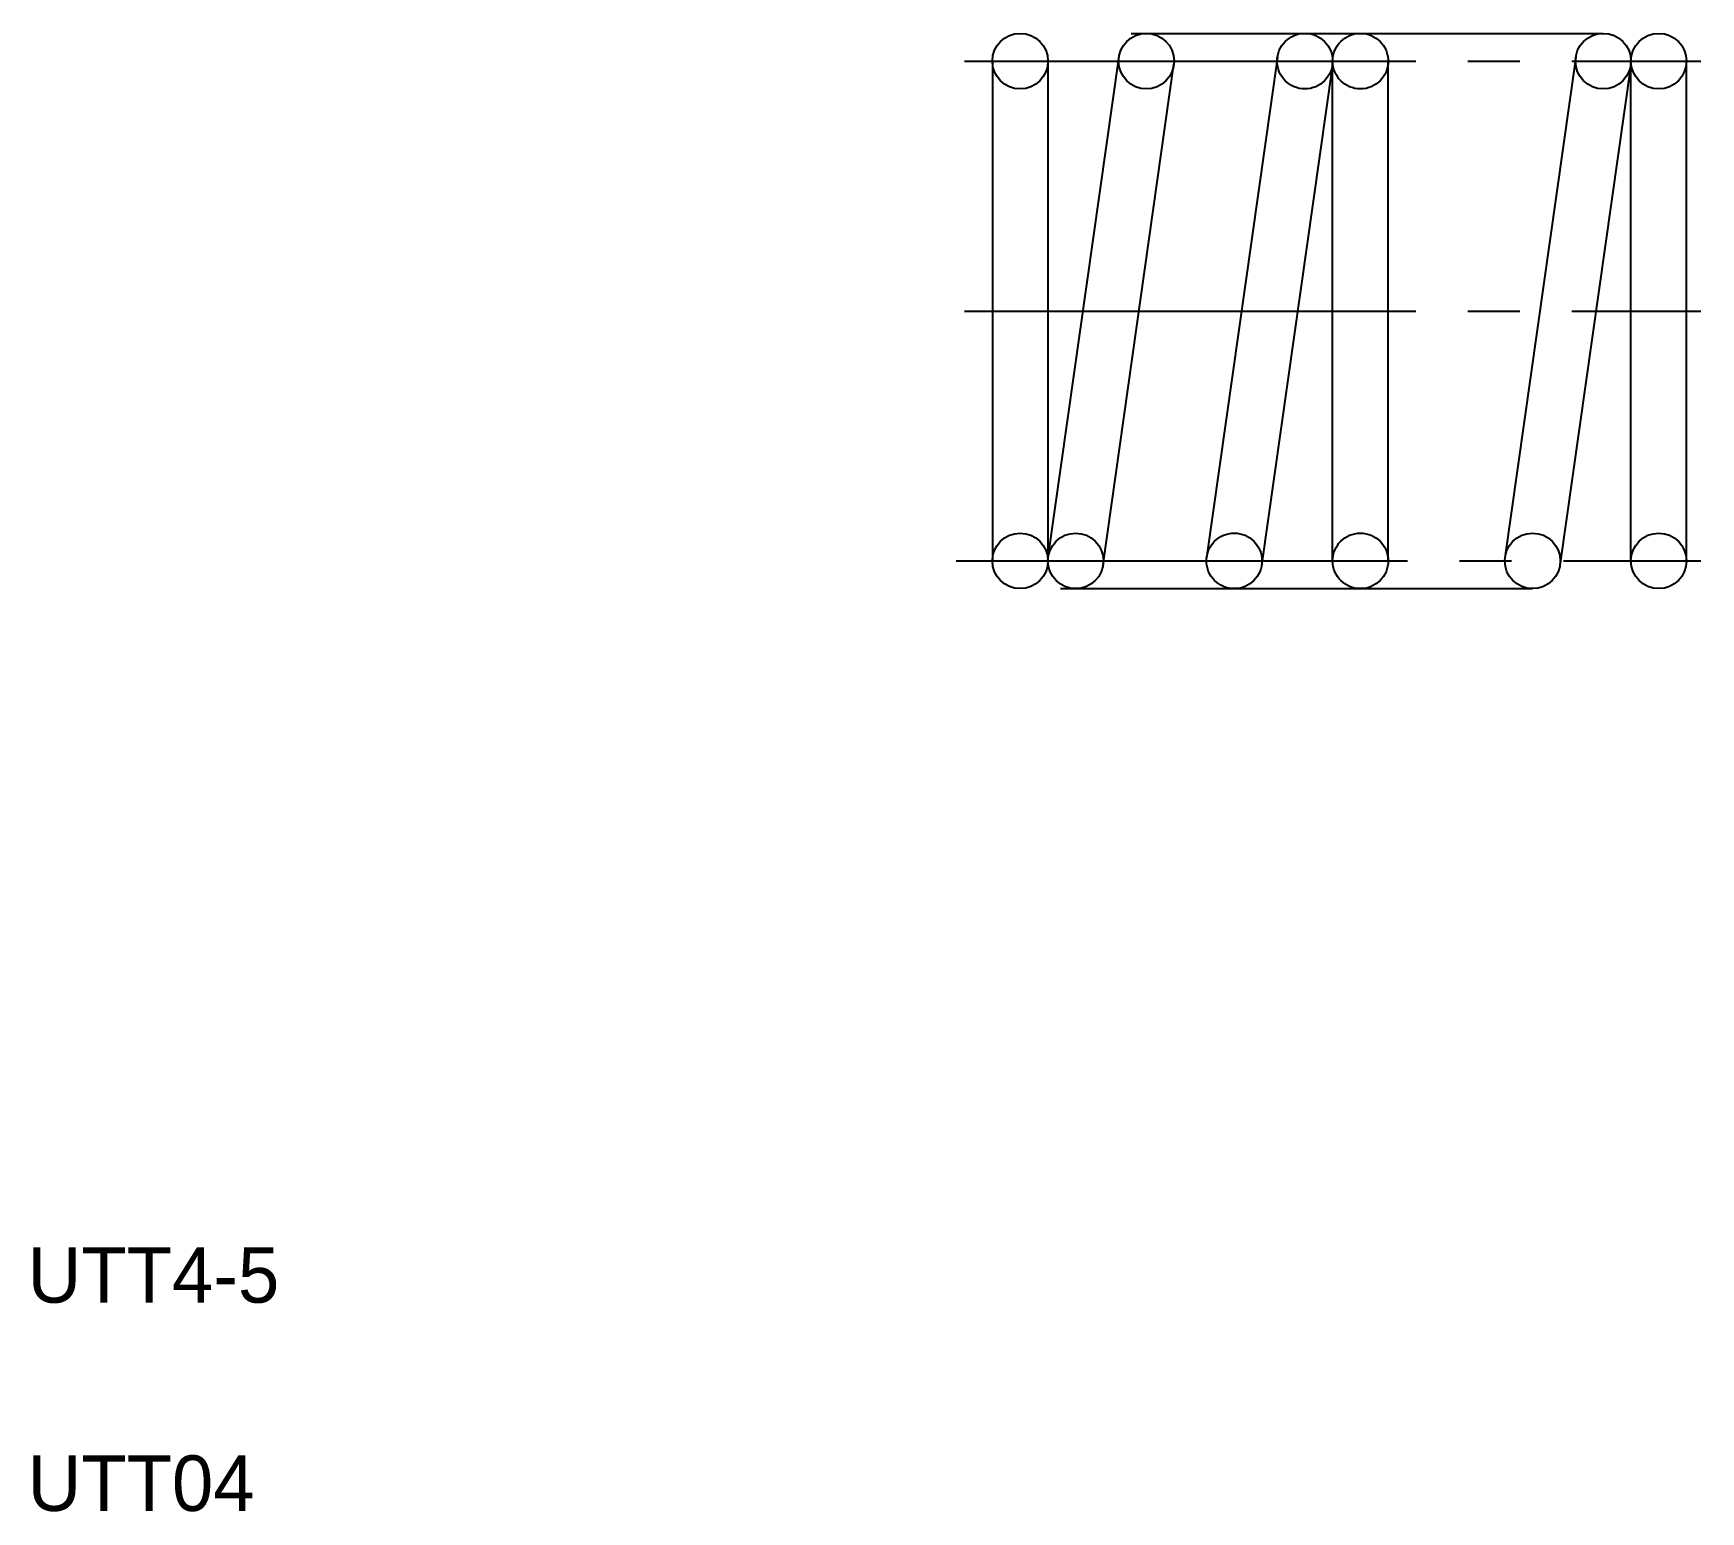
# Model space of a CAD drawing. Extents: x 4.7 to 16.7, y 3.2 to 13.8.
import ezdxf

# ---------------------------------------------------------------- set-up
doc = ezdxf.new("R2010")
doc.units = 0
doc.header["$LTSCALE"] = 0.25
doc.linetypes.add('CENTER', pattern=[17.5, 13, -1.5, 1.5, -1.5])
doc.linetypes.add('PHANTOM', pattern=[63.5, 31.75, -6.35, 6.35, -6.35, 6.35, -6.35])
doc.layers.get('0').update_dxf_attribs({"linetype": 'CONTINUOUS'})
doc.layers.add('CENTER', color=1, linetype='CENTER')

msp = doc.modelspace()

# ---------------------------------------------------------------- linework, layer by layer
at = {"color": 3, "linetype": 'PHANTOM'}
for p, q in [((12.6, 13.813), (16, 13.813)), ((13.653, 13.641), (13.143, 10.035)), ((14.049, 13.586), (13.539, 9.98)), ((14.051, 10.013), (14.051, 13.613)), ((14.451, 10.013), (14.451, 13.613)), ((12.091, 9.813), (15.491, 9.813))]:
    msp.add_line(p, q, dxfattribs=at)
at = {"color": 7, "linetype": 'CONTINUOUS'}
for p, q in [((11.6, 13.613), (11.6, 10.013)), ((12, 13.613), (12, 10.013)), ((12.002, 10.04), (12.512, 13.646)), ((12.398, 9.986), (12.908, 13.592)), ((15.802, 13.641), (15.292, 10.035)), ((16.198, 13.586), (15.688, 9.98)), ((16.2, 10.013), (16.2, 13.613)), ((16.6, 10.013), (16.6, 13.613))]:
    msp.add_line(p, q, dxfattribs=at)
for centre in [(11.8, 13.613), (12.709, 13.613), (16, 13.613), (16.4, 13.613), (11.8, 10.013), (12.2, 10.013), (15.491, 10.013), (16.4, 10.013)]:
    msp.add_circle(centre, 0.2, dxfattribs=at)
at = {"color": 3, "linetype": 'PHANTOM'}
for centre in [(13.851, 13.613), (14.251, 13.613), (13.342, 10.013), (14.251, 10.013)]:
    msp.add_circle(centre, 0.2, dxfattribs=at)
at = {"layer": 'CENTER', "color": 1, "linetype": 'CENTER'}
for p, q in [((11.4, 13.613), (16.702, 13.613)), ((11.4, 11.813), (16.702, 11.813)), ((11.34, 10.013), (16.702, 10.013))]:
    msp.add_line(p, q, dxfattribs=at)

# ---------------------------------------------------------------- texts
for s, p in [('UTT4-5', (4.65, 4.669)), ('UTT04', (4.65, 3.169))]:
    msp.add_text(s, height=0.4).set_placement(p)

doc.saveas('drawing.dxf')
